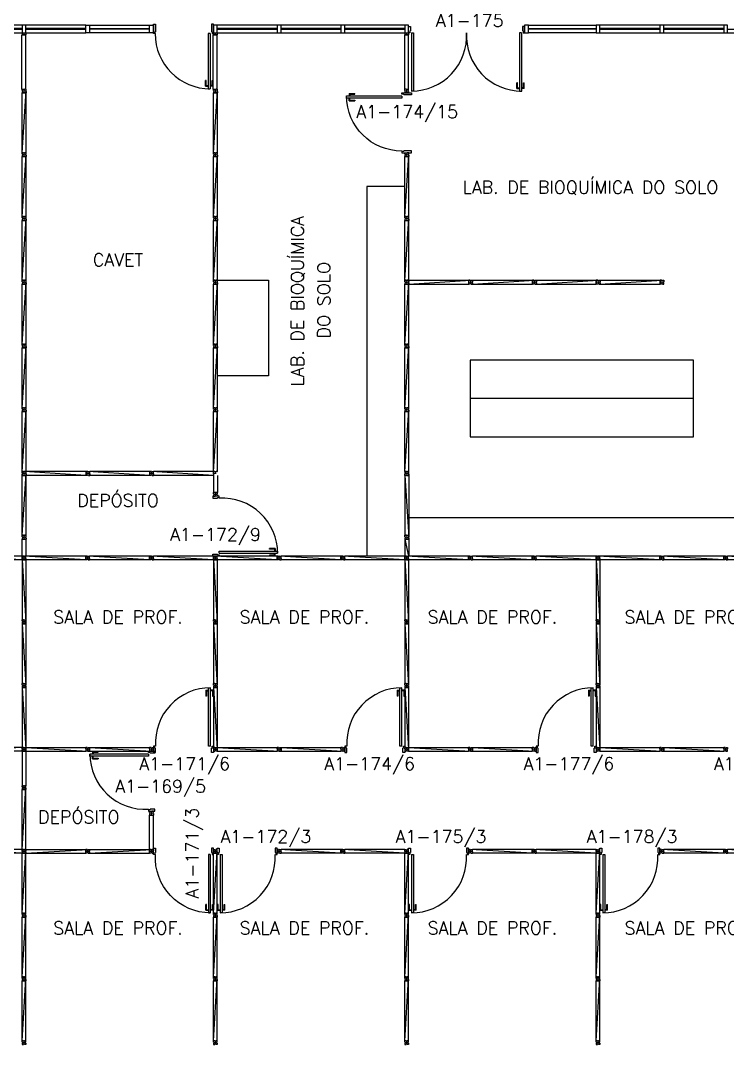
# Model space of a CAD drawing. Header units: millimetres. Extents: x 2641 to 2879, y 1208 to 1302.
# Drawn here: x 2821.98 to 2833.06, y 1220.89 to 1236.96 of the extents above; entities that cross this region are included whole.
import ezdxf
from ezdxf.enums import TextEntityAlignment as Align

# ---------------------------------------------------------------- set-up
doc = ezdxf.new("R2010")
doc.units = ezdxf.units.MM
for name, color, linetype in [('BANC', 2, 'Continuous'), ('DIV', 2, 'Continuous'), ('TEXTO', 2, 'Continuous'), ('TEXTO-ENDEREÇO', 2, 'Continuous')]:
    doc.layers.add(name, color=color, linetype=linetype)
doc.styles.add('UNB-100', font='simplex.shx', dxfattribs={"height": 0.2})
doc.styles.add('UNB-100-1', font='simplex.shx', dxfattribs={"height": 0.2})

# ---------------------------------------------------------------- blocks, each defined once
blk = doc.blocks.new('PDV2D-SLS')
at = {"layer": 'DIV'}
for p, q in [((0.03, 0.05), (0.06, 0.05)), ((0.03, 0.035), (0.03, 0.05)), ((0.03, -0.035), (0.03, 0.035)), ((0.06, 0.05), (0.06, -0.02)), ((0.941, 0.05), (0.941, -0.02)), ((0.971, 0.05), (0.941, 0.05)), ((0.971, 0.035), (0.971, 0.05)), ((0.971, -0.035), (0.971, 0.035)), ((0.03, -0.05), (0.03, -0.035)), ((0.05, -0.05), (0.03, -0.05)), ((0.05, -0.02), (0.06, -0.02)), ((0.05, -0.02), (0.05, -0.05)), ((0.079, -0.05), (0.109, -0.05)), ((0.079, -0.05), (0.079, -0.965)), ((0.109, -0.05), (0.109, -0.965)), ((0.951, -0.02), (0.941, -0.02)), ((0.951, -0.02), (0.951, -0.05)), ((0.951, -0.05), (0.971, -0.05)), ((0.971, -0.05), (0.971, -0.035)), ((0.036, -0.925), (0.036, -0.835)), ((0.046, -0.835), (0.036, -0.835)), ((0.036, -0.925), (0.076, -0.925)), ((0.046, -0.915), (0.046, -0.835)), ((0.046, -0.915), (0.076, -0.915)), ((0.141, -0.915), (0.111, -0.915)), ((0.151, -0.925), (0.111, -0.925)), ((0.141, -0.915), (0.141, -0.835)), ((0.141, -0.835), (0.151, -0.835)), ((0.151, -0.925), (0.151, -0.835)), ((0.109, -0.965), (0.079, -0.965))]:
    blk.add_line(p, q, dxfattribs=at)
blk.add_arc((0.076, -0.1), 0.865, 270, 3.3214, dxfattribs=at)
blk = doc.blocks.new('DIVMT-SLS')
for p, q in [((-0.03, 0.03), (-0.03, 0.006)), ((-0.008, 0.03), (-0.03, 0.03)), ((-0.0185, 0.006), (-0.03, 0.006)), ((-0.0185, -0.006), (-0.0185, 0.006)), ((-0.008, 0.03), (-0.008, 0.02)), ((-0.008, 0.02), (0.008, 0.02)), ((-0.0051, 0), (0.0051, 0)), ((0.0051, 0), (-0.0051, 0)), ((-0.0051, 0), (0.0051, 0)), ((0.97, -0.03), (0, 0.03)), ((0, -0.0051), (0, 0.0051)), ((0, 0.0051), (0, -0.0051)), ((0.008, 0.03), (0.008, 0.02)), ((0.008, 0.03), (0.03, 0.03)), ((0.0205, 0.006), (0.03, 0.006)), ((0.0205, -0.006), (0.0205, 0.006)), ((0.0205, 0.006), (0.0205, -0.006)), ((0.0205, 0.006), (0.03, 0.006)), ((0.97, 0.03), (0.03, 0.03)), ((0.03, 0.006), (0.03, 0.03)), ((0.03, -0.03), (0.03, 0.03)), ((0.03, -0.005), (0.03, 0.005)), ((0.97, 0.03), (0.97, 0.009)), ((0.97, 0.009), (0.97, 0.027)), ((0.9795, 0.006), (0.97, 0.006)), ((0.97, -0.005), (0.97, 0.005)), ((0.9795, 0.006), (0.9795, -0.006)), ((1.0051, 0), (0.9949, 0)), ((1, 0.0051), (1, -0.0051)), ((-0.0185, -0.006), (-0.03, -0.006)), ((-0.03, -0.03), (-0.03, -0.006)), ((-0.008, -0.03), (-0.03, -0.03)), ((-0.008, -0.03), (-0.008, -0.02)), ((-0.008, -0.02), (0.008, -0.02)), ((0.008, -0.03), (0.008, -0.02)), ((0.008, -0.03), (0.03, -0.03)), ((0.0205, -0.006), (0.03, -0.006)), ((0.0205, -0.006), (0.03, -0.006)), ((0.03, -0.006), (0.03, -0.03)), ((0.97, -0.03), (0.03, -0.03)), ((0.9795, -0.006), (0.97, -0.006)), ((0.97, -0.009), (0.97, -0.027))]:
    blk.add_line(p, q)
blk = doc.blocks.new('A$C40560D69')
at = {"layer": 'DIV'}
for p, q in [((0, 0.038), (0, 0.06)), ((0.024, 0.06), (0, 0.06)), ((0, 0.038), (0.01, 0.038)), ((0, 0.022), (0, 0)), ((0, 0.022), (0.01, 0.022)), ((0, 0), (0.024, 0)), ((0.01, 0.022), (0.01, 0.038)), ((0.024, 0.051), (0.024, 0.06)), ((0.024, 0.051), (0.024, 0.06)), ((0.024, 0.051), (0.036, 0.051)), ((0.036, 0.051), (0.024, 0.051)), ((0.036, 0.012), (0.024, 0.012)), ((0.024, 0.012), (0.024, 0)), ((0.025, 0.03), (0.035, 0.03)), ((0.035, 0.03), (0.025, 0.03)), ((0.03, 0.025), (0.03, 0.035)), ((0.03, 0.035), (0.03, 0.025)), ((0.03, 0.025), (0.03, 0.035)), ((0.036, 0.051), (0.036, 0.06)), ((0.036, 0.051), (0.036, 0.06)), ((0.036, 0.06), (0.06, 0.06)), ((0.036, 0.012), (0.036, 0)), ((0.06, 0), (0.036, 0)), ((0.05, 0.022), (0.05, 0.038)), ((0.06, 0.038), (0.05, 0.038)), ((0.06, 0.022), (0.05, 0.022)), ((0.06, 0.038), (0.06, 0.06)), ((0.06, 0.022), (0.06, 0))]:
    blk.add_line(p, q, dxfattribs=at)
blk = doc.blocks.new('MTINI-SLS')
for p, q in [((-0.005, 0), (0.005, 0)), ((0, 0.001), (0, 0.02)), ((0.008, 0.02), (0, 0.02)), ((0, -0.005), (0, 0.005)), ((0, -0.02), (0, 0.001)), ((0.008, 0.03), (0.03, 0.03)), ((0.008, 0.03), (0.008, 0.02)), ((0.02, 0.006), (0.02, -0.006)), ((0.02, 0.006), (0.03, 0.006)), ((0.02, -0.004), (0.02, 0.004)), ((0.023, 0.006), (0.03, 0.006)), ((0.03, 0.006), (0.03, 0.03)), ((0, -0.02), (0.008, -0.02)), ((0.008, -0.03), (0.008, -0.02)), ((0.008, -0.03), (0.03, -0.03)), ((0.02, -0.006), (0.03, -0.006)), ((0.023, -0.006), (0.03, -0.006)), ((0.03, -0.006), (0.03, -0.03))]:
    blk.add_line(p, q)
blk = doc.blocks.new('A$C2A1C252F')
at = {"layer": 'DIV'}
for p, q in [((0, 0.038), (0, 0.06)), ((0.024, 0.06), (0, 0.06)), ((0, 0.038), (0.01, 0.038)), ((0, 0.022), (0, 0)), ((0, 0.022), (0.01, 0.022)), ((0, 0), (0.024, 0)), ((0.01, 0.022), (0.01, 0.038)), ((0.024, 0.051), (0.024, 0.06)), ((0.024, 0.051), (0.024, 0.06)), ((0.024, 0.051), (0.036, 0.051)), ((0.036, 0.051), (0.024, 0.051)), ((0.036, 0.012), (0.024, 0.012)), ((0.024, 0.012), (0.024, 0)), ((0.025, 0.03), (0.035, 0.03)), ((0.035, 0.03), (0.025, 0.03)), ((0.03, 0.025), (0.03, 0.035)), ((0.03, 0.035), (0.03, 0.025)), ((0.03, 0.025), (0.03, 0.035)), ((0.036, 0.051), (0.036, 0.06)), ((0.036, 0.051), (0.036, 0.06)), ((0.036, 0.06), (0.06, 0.06)), ((0.036, 0.012), (0.036, 0)), ((0.06, 0), (0.036, 0)), ((0.05, 0.022), (0.05, 0.038)), ((0.06, 0.038), (0.05, 0.038)), ((0.06, 0.022), (0.05, 0.022)), ((0.06, 0.038), (0.06, 0.06)), ((0.06, 0.022), (0.06, 0))]:
    blk.add_line(p, q, dxfattribs=at)
blk = doc.blocks.new('PDV1E-SLS')
at = {"layer": 'DIV'}
for p, q in [((-0.94, 0.075), (-0.91, 0.075)), ((-0.94, 0.06), (-0.94, 0.075)), ((-0.94, -0.06), (-0.94, 0.06)), ((-0.91, 0.075), (-0.91, -0.045)), ((0, 0.075), (-0.03, 0.075)), ((-0.03, 0.075), (-0.03, -0.045)), ((0, 0.06), (0, 0.075)), ((0, -0.06), (0, 0.06)), ((0, 0), (0.012, 0)), ((-0.94, -0.075), (-0.94, -0.06)), ((-0.92, -0.075), (-0.94, -0.075)), ((-0.92, -0.045), (-0.92, -0.075)), ((-0.92, -0.045), (-0.91, -0.045)), ((-0.082, -0.075), (-0.082, -0.94)), ((-0.052, -0.075), (-0.082, -0.075)), ((-0.052, -0.075), (-0.052, -0.94)), ((-0.02, -0.045), (-0.03, -0.045)), ((-0.02, -0.045), (-0.02, -0.075)), ((-0.02, -0.075), (0, -0.075)), ((0, -0.075), (0, -0.06)), ((-0.114, -0.81), (-0.124, -0.81)), ((-0.124, -0.9), (-0.124, -0.81)), ((-0.124, -0.9), (-0.084, -0.9)), ((-0.114, -0.89), (-0.114, -0.81)), ((-0.114, -0.89), (-0.084, -0.89)), ((-0.082, -0.94), (-0.052, -0.94)), ((-0.019, -0.89), (-0.049, -0.89)), ((-0.009, -0.9), (-0.049, -0.9)), ((-0.019, -0.81), (-0.009, -0.81)), ((-0.019, -0.89), (-0.019, -0.81)), ((-0.009, -0.9), (-0.009, -0.81))]:
    blk.add_line(p, q, dxfattribs=at)
blk.add_arc((-0.048, -0.075), 0.865, 180, 270, dxfattribs=at)
blk = doc.blocks.new('MTT-SLS')
for p, q in [((-0.008, 0.03), (-0.03, 0.03)), ((-0.03, 0.03), (-0.03, 0.006)), ((-0.0185, 0.006), (-0.03, 0.006)), ((-0.0185, -0.006), (-0.0185, 0.006)), ((-0.008, 0.03), (-0.008, 0.02)), ((-0.008, 0.02), (0.008, 0.02)), ((-0.0051, 0), (0.0051, 0)), ((0, -0.0051), (0, 0.0051)), ((0.008, 0.03), (0.03, 0.03)), ((0.008, 0.03), (0.008, 0.02)), ((0.0205, -0.006), (0.0205, 0.006)), ((0.0205, 0.006), (0.03, 0.006)), ((0.03, 0.006), (0.03, 0.03)), ((-0.03, -0.03), (-0.03, -0.006)), ((-0.0185, -0.006), (-0.03, -0.006)), ((-0.008, -0.03), (-0.03, -0.03)), ((-0.008, -0.02), (0.008, -0.02)), ((-0.008, -0.03), (-0.008, -0.02)), ((0.008, -0.03), (0.008, -0.02)), ((0.008, -0.03), (0.03, -0.03)), ((0.0205, -0.006), (0.03, -0.006)), ((0.03, -0.006), (0.03, -0.03))]:
    blk.add_line(p, q)

msp = doc.modelspace()

# ---------------------------------------------------------------- linework, layer by layer
at = {"layer": 'BANC'}
msp.add_line((2832.529, 1231.029), (2829.029, 1231.029), dxfattribs=at)
for points in [[(2828.006, 1234.352), (2827.406, 1234.352), (2827.406, 1228.556)], [(2825.066, 1232.882), (2825.866, 1232.882), (2825.866, 1231.382), (2825.066, 1231.382)], [(2834.003, 1228.556), (2834.003, 1229.156), (2828.066, 1229.156)]]:
    msp.add_lwpolyline(points, dxfattribs=at)
msp.add_lwpolyline([(2829.029, 1230.429), (2832.529, 1230.429), (2832.529, 1231.629), (2829.029, 1231.629)], close=True, dxfattribs=at)
at = {"layer": 'DIV'}
for p, q in [((2822.003, 1236.885), (2821.063, 1236.885)), ((2822.063, 1236.885), (2822.003, 1236.885)), ((2822.003, 1236.885), (2822.003, 1236.766)), ((2822.063, 1236.885), (2822.003, 1236.885)), ((2822.003, 1236.885), (2822.003, 1236.766)), ((2822.063, 1236.765), (2822.063, 1236.885)), ((2822.063, 1236.765), (2822.063, 1236.885)), ((2823.003, 1236.885), (2822.063, 1236.885)), ((2823.003, 1236.885), (2823.063, 1236.885)), ((2823.003, 1236.765), (2823.003, 1236.885)), ((2823.003, 1236.885), (2823.063, 1236.885)), ((2823.003, 1236.765), (2823.003, 1236.885)), ((2823.063, 1236.885), (2824.002, 1236.885)), ((2823.063, 1236.885), (2823.063, 1236.766)), ((2823.063, 1236.885), (2823.063, 1236.766)), ((2824.003, 1236.885), (2824.063, 1236.885)), ((2824.003, 1236.765), (2824.003, 1236.885)), ((2824.003, 1236.885), (2824.063, 1236.885)), ((2824.003, 1236.765), (2824.003, 1236.885)), ((2824.063, 1236.885), (2824.063, 1236.766)), ((2824.063, 1236.885), (2824.063, 1236.766)), ((2825.063, 1236.886), (2825.003, 1236.886)), ((2825.003, 1236.886), (2825.003, 1236.767)), ((2825.063, 1236.886), (2825.003, 1236.886)), ((2825.003, 1236.886), (2825.003, 1236.767)), ((2825.063, 1236.885), (2825.003, 1236.885)), ((2825.003, 1236.885), (2825.003, 1236.766)), ((2825.063, 1236.885), (2825.003, 1236.885)), ((2825.003, 1236.885), (2825.003, 1236.766)), ((2825.063, 1236.766), (2825.063, 1236.886)), ((2825.063, 1236.766), (2825.063, 1236.886)), ((2825.063, 1236.765), (2825.063, 1236.885)), ((2825.063, 1236.765), (2825.063, 1236.885)), ((2826.003, 1236.885), (2825.063, 1236.885)), ((2826.063, 1236.885), (2826.003, 1236.885)), ((2826.003, 1236.885), (2826.003, 1236.765)), ((2826.063, 1236.885), (2826.003, 1236.885)), ((2826.003, 1236.885), (2826.003, 1236.765)), ((2826.063, 1236.765), (2826.063, 1236.885)), ((2826.063, 1236.765), (2826.063, 1236.885)), ((2827.003, 1236.885), (2826.063, 1236.885)), ((2827.063, 1236.885), (2827.003, 1236.885)), ((2827.003, 1236.885), (2827.003, 1236.766)), ((2827.063, 1236.885), (2827.003, 1236.885)), ((2827.003, 1236.885), (2827.003, 1236.766)), ((2827.063, 1236.765), (2827.063, 1236.885)), ((2827.063, 1236.765), (2827.063, 1236.885)), ((2828.003, 1236.885), (2827.063, 1236.885)), ((2828.063, 1236.885), (2828.003, 1236.885)), ((2828.003, 1236.885), (2828.003, 1236.766)), ((2828.063, 1236.885), (2828.003, 1236.885)), ((2828.003, 1236.885), (2828.003, 1236.766)), ((2828.063, 1236.765), (2828.063, 1236.885)), ((2828.063, 1236.765), (2828.063, 1236.885)), ((2828.063, 1236.865), (2828.093, 1236.865)), ((2828.063, 1236.85), (2828.063, 1236.865)), ((2828.063, 1236.78), (2828.063, 1236.85)), ((2828.093, 1236.865), (2828.093, 1236.795)), ((2829.881, 1236.865), (2829.851, 1236.865)), ((2829.851, 1236.865), (2829.851, 1236.795)), ((2829.941, 1236.884), (2829.881, 1236.884)), ((2829.881, 1236.884), (2829.881, 1236.765)), ((2829.941, 1236.884), (2829.881, 1236.884)), ((2829.881, 1236.884), (2829.881, 1236.765)), ((2829.881, 1236.85), (2829.881, 1236.865)), ((2829.881, 1236.78), (2829.881, 1236.85)), ((2829.941, 1236.884), (2831.002, 1236.885)), ((2829.941, 1236.764), (2829.941, 1236.884)), ((2829.941, 1236.764), (2829.941, 1236.884)), ((2831.063, 1236.885), (2831.003, 1236.885)), ((2831.003, 1236.885), (2831.003, 1236.766)), ((2831.063, 1236.885), (2831.003, 1236.885)), ((2831.003, 1236.885), (2831.003, 1236.766)), ((2831.063, 1236.765), (2831.063, 1236.885)), ((2831.063, 1236.765), (2831.063, 1236.885)), ((2832.003, 1236.885), (2831.063, 1236.885)), ((2832.063, 1236.885), (2832.003, 1236.885)), ((2832.003, 1236.885), (2832.003, 1236.766)), ((2832.063, 1236.885), (2832.003, 1236.885)), ((2832.003, 1236.885), (2832.003, 1236.766)), ((2832.063, 1236.765), (2832.063, 1236.885)), ((2832.063, 1236.765), (2832.063, 1236.885)), ((2833.003, 1236.885), (2832.063, 1236.885)), ((2833.063, 1236.885), (2833.003, 1236.885)), ((2833.003, 1236.885), (2833.003, 1236.766)), ((2833.063, 1236.885), (2833.003, 1236.885)), ((2833.003, 1236.885), (2833.003, 1236.766)), ((2833.063, 1236.765), (2833.063, 1236.885)), ((2833.063, 1236.765), (2833.063, 1236.885)), ((2822.003, 1236.831), (2821.063, 1236.831)), ((2821.063, 1236.819), (2822.003, 1236.819)), ((2821.063, 1236.765), (2822.003, 1236.765)), ((2822.002, 1235.882), (2822.002, 1236.735)), ((2822.002, 1236.735), (2822.062, 1236.735)), ((2822.003, 1236.765), (2822.063, 1236.765)), ((2822.003, 1236.765), (2822.063, 1236.765)), ((2822.003, 1236.765), (2822.063, 1236.765)), ((2822.026, 1236.745), (2822.026, 1236.735)), ((2822.038, 1236.745), (2822.026, 1236.745)), ((2822.027, 1236.735), (2822.037, 1236.735)), ((2822.038, 1236.745), (2822.038, 1236.735)), ((2822.062, 1235.882), (2822.062, 1236.735)), ((2823.003, 1236.831), (2822.063, 1236.831)), ((2822.063, 1236.819), (2823.003, 1236.819)), ((2822.063, 1236.765), (2823.003, 1236.765)), ((2823.063, 1236.765), (2823.003, 1236.765)), ((2823.063, 1236.765), (2823.003, 1236.765)), ((2823.063, 1236.765), (2823.003, 1236.765)), ((2823.063, 1236.831), (2824.002, 1236.831)), ((2824.003, 1236.819), (2823.063, 1236.819)), ((2824.003, 1236.765), (2823.063, 1236.765)), ((2824.063, 1236.765), (2824.003, 1236.765)), ((2824.063, 1236.765), (2824.003, 1236.765)), ((2824.063, 1236.765), (2824.003, 1236.765)), ((2825.002, 1235.882), (2825.002, 1236.735)), ((2825.002, 1236.735), (2825.062, 1236.735)), ((2825.003, 1236.766), (2825.063, 1236.766)), ((2825.003, 1236.766), (2825.063, 1236.766)), ((2825.003, 1236.766), (2825.063, 1236.766)), ((2825.003, 1236.765), (2825.063, 1236.765)), ((2825.003, 1236.765), (2825.063, 1236.765)), ((2825.003, 1236.765), (2825.063, 1236.765)), ((2825.026, 1236.745), (2825.026, 1236.735)), ((2825.038, 1236.745), (2825.026, 1236.745)), ((2825.027, 1236.735), (2825.037, 1236.735)), ((2825.038, 1236.745), (2825.038, 1236.735)), ((2825.062, 1235.882), (2825.062, 1236.735)), ((2826.003, 1236.831), (2825.063, 1236.831)), ((2825.063, 1236.819), (2826.003, 1236.819)), ((2825.063, 1236.765), (2826.003, 1236.765)), ((2826.003, 1236.765), (2826.063, 1236.765)), ((2826.003, 1236.765), (2826.063, 1236.765)), ((2826.003, 1236.765), (2826.063, 1236.765)), ((2827.003, 1236.831), (2826.063, 1236.831)), ((2826.063, 1236.819), (2827.003, 1236.819)), ((2826.063, 1236.765), (2827.003, 1236.765)), ((2827.003, 1236.765), (2827.063, 1236.765)), ((2827.003, 1236.765), (2827.063, 1236.765)), ((2827.003, 1236.765), (2827.063, 1236.765)), ((2828.003, 1236.831), (2827.063, 1236.831)), ((2827.063, 1236.819), (2828.003, 1236.819)), ((2827.063, 1236.765), (2828.003, 1236.765)), ((2828.002, 1235.882), (2828.002, 1236.735)), ((2828.002, 1236.735), (2828.062, 1236.735)), ((2828.003, 1236.765), (2828.063, 1236.765)), ((2828.003, 1236.765), (2828.063, 1236.765)), ((2828.003, 1236.765), (2828.063, 1236.765)), ((2828.026, 1236.745), (2828.026, 1236.735)), ((2828.038, 1236.745), (2828.026, 1236.745)), ((2828.027, 1236.735), (2828.037, 1236.735)), ((2828.038, 1236.745), (2828.038, 1236.735)), ((2828.062, 1235.882), (2828.062, 1236.735)), ((2828.063, 1236.765), (2828.063, 1236.781)), ((2828.083, 1236.765), (2828.063, 1236.765)), ((2828.083, 1236.795), (2828.093, 1236.795)), ((2828.083, 1236.795), (2828.083, 1236.765)), ((2828.111, 1236.765), (2828.141, 1236.765)), ((2828.111, 1236.765), (2828.111, 1235.851)), ((2828.141, 1236.765), (2828.141, 1235.851)), ((2829.802, 1236.765), (2829.802, 1235.851)), ((2829.832, 1236.765), (2829.802, 1236.765)), ((2829.832, 1236.765), (2829.832, 1235.851)), ((2829.861, 1236.795), (2829.851, 1236.795)), ((2829.861, 1236.795), (2829.861, 1236.765)), ((2829.861, 1236.765), (2829.881, 1236.765)), ((2829.881, 1236.765), (2829.881, 1236.781)), ((2829.881, 1236.764), (2829.941, 1236.764)), ((2829.881, 1236.764), (2829.941, 1236.764)), ((2829.881, 1236.764), (2829.941, 1236.764)), ((2829.941, 1236.83), (2831.002, 1236.831)), ((2831.003, 1236.819), (2829.941, 1236.818)), ((2831.003, 1236.765), (2829.941, 1236.764)), ((2831.003, 1236.765), (2831.063, 1236.765)), ((2831.003, 1236.765), (2831.063, 1236.765)), ((2831.003, 1236.765), (2831.063, 1236.765)), ((2832.003, 1236.831), (2831.063, 1236.831)), ((2831.063, 1236.819), (2832.003, 1236.819)), ((2831.063, 1236.765), (2832.003, 1236.765)), ((2832.003, 1236.765), (2832.063, 1236.765)), ((2832.003, 1236.765), (2832.063, 1236.765)), ((2832.003, 1236.765), (2832.063, 1236.765)), ((2833.003, 1236.831), (2832.063, 1236.831)), ((2832.063, 1236.819), (2833.003, 1236.819)), ((2832.063, 1236.765), (2833.003, 1236.765)), ((2833.003, 1236.765), (2833.063, 1236.765)), ((2833.003, 1236.765), (2833.063, 1236.765)), ((2833.003, 1236.765), (2833.063, 1236.765)), ((2833.063, 1236.819), (2833.933, 1236.819)), ((2833.063, 1236.765), (2833.933, 1236.765)), ((2829.76, 1235.891), (2829.76, 1235.981)), ((2829.77, 1235.981), (2829.76, 1235.981)), ((2829.76, 1235.891), (2829.8, 1235.891)), ((2829.77, 1235.901), (2829.77, 1235.981)), ((2829.77, 1235.901), (2829.8, 1235.901)), ((2829.865, 1235.901), (2829.835, 1235.901)), ((2829.875, 1235.891), (2829.835, 1235.891)), ((2829.865, 1235.901), (2829.865, 1235.981)), ((2829.865, 1235.981), (2829.875, 1235.981)), ((2829.875, 1235.891), (2829.875, 1235.981)), ((2828.141, 1235.851), (2828.111, 1235.851)), ((2829.802, 1235.851), (2829.832, 1235.851)), ((2825.006, 1229.822), (2825.006, 1229.554)), ((2825.066, 1229.822), (2825.066, 1229.554)), ((2825.03, 1229.554), (2825.006, 1229.554)), ((2825.006, 1229.532), (2825.006, 1229.554)), ((2825.066, 1229.554), (2825.006, 1229.554)), ((2825.006, 1229.532), (2825.016, 1229.532)), ((2825.006, 1229.516), (2825.016, 1229.516)), ((2825.006, 1229.516), (2825.006, 1229.494)), ((2825.006, 1229.494), (2825.03, 1229.494)), ((2825.016, 1229.516), (2825.016, 1229.532)), ((2825.03, 1229.544), (2825.03, 1229.554)), ((2825.03, 1229.544), (2825.03, 1229.554)), ((2825.042, 1229.544), (2825.03, 1229.544)), ((2825.03, 1229.544), (2825.042, 1229.544)), ((2825.041, 1229.524), (2825.03, 1229.524)), ((2825.03, 1229.524), (2825.041, 1229.524)), ((2825.03, 1229.505), (2825.03, 1229.494)), ((2825.042, 1229.505), (2825.03, 1229.505)), ((2825.041, 1229.554), (2825.031, 1229.554)), ((2825.036, 1229.519), (2825.036, 1229.529)), ((2825.036, 1229.529), (2825.036, 1229.519)), ((2825.036, 1229.519), (2825.036, 1229.529)), ((2825.042, 1229.554), (2825.066, 1229.554)), ((2825.042, 1229.544), (2825.042, 1229.554)), ((2825.042, 1229.544), (2825.042, 1229.554)), ((2825.042, 1229.505), (2825.042, 1229.494)), ((2825.066, 1229.494), (2825.042, 1229.494)), ((2825.066, 1229.532), (2825.056, 1229.532)), ((2825.056, 1229.516), (2825.056, 1229.532)), ((2825.066, 1229.516), (2825.056, 1229.516)), ((2825.066, 1229.532), (2825.066, 1229.554)), ((2825.066, 1229.516), (2825.066, 1229.494)), ((2822.006, 1228.882), (2822.03, 1228.882)), ((2822.006, 1228.86), (2822.006, 1228.882)), ((2822.006, 1228.86), (2822.016, 1228.86)), ((2822.006, 1228.844), (2822.006, 1228.822)), ((2822.006, 1228.844), (2822.016, 1228.844)), ((2822.006, 1228.822), (2822.066, 1228.822)), ((2822.03, 1228.822), (2822.006, 1228.822)), ((2822.006, 1228.556), (2822.006, 1228.822)), ((2822.016, 1228.86), (2822.016, 1228.844)), ((2822.03, 1228.87), (2822.03, 1228.882)), ((2822.03, 1228.87), (2822.042, 1228.87)), ((2822.041, 1228.852), (2822.03, 1228.852)), ((2822.03, 1228.852), (2822.041, 1228.852)), ((2822.03, 1228.831), (2822.03, 1228.822)), ((2822.042, 1228.831), (2822.03, 1228.831)), ((2822.03, 1228.831), (2822.03, 1228.822)), ((2822.03, 1228.831), (2822.042, 1228.831)), ((2822.031, 1228.822), (2822.041, 1228.822)), ((2822.036, 1228.857), (2822.036, 1228.847)), ((2822.036, 1228.847), (2822.036, 1228.857)), ((2822.036, 1228.857), (2822.036, 1228.847)), ((2822.066, 1228.882), (2822.042, 1228.882)), ((2822.042, 1228.87), (2822.042, 1228.882)), ((2822.042, 1228.831), (2822.042, 1228.822)), ((2822.042, 1228.831), (2822.042, 1228.822)), ((2822.042, 1228.822), (2822.066, 1228.822)), ((2822.056, 1228.86), (2822.056, 1228.844)), ((2822.066, 1228.86), (2822.056, 1228.86)), ((2822.066, 1228.844), (2822.056, 1228.844)), ((2822.066, 1228.86), (2822.066, 1228.882)), ((2822.066, 1228.844), (2822.066, 1228.822)), ((2822.066, 1228.556), (2822.066, 1228.822)), ((2828.006, 1228.822), (2828.006, 1228.556)), ((2828.006, 1228.822), (2828.06, 1228.556)), ((2828.027, 1228.822), (2828.009, 1228.822)), ((2828.042, 1228.831), (2828.03, 1228.831)), ((2828.03, 1228.831), (2828.03, 1228.822)), ((2828.031, 1228.822), (2828.041, 1228.822)), ((2828.042, 1228.831), (2828.042, 1228.822)), ((2828.045, 1228.822), (2828.063, 1228.822)), ((2828.066, 1228.822), (2828.045, 1228.822)), ((2828.066, 1228.822), (2828.066, 1228.556)), ((2822.003, 1228.556), (2822.063, 1228.556)), ((2822.027, 1228.556), (2822.003, 1228.556)), ((2822.003, 1228.534), (2822.003, 1228.556)), ((2822.003, 1228.556), (2822.063, 1228.556)), ((2822.003, 1228.534), (2822.013, 1228.534)), ((2822.003, 1228.518), (2822.013, 1228.518)), ((2822.003, 1228.518), (2822.003, 1228.496)), ((2822.003, 1228.496), (2822.063, 1228.496)), ((2822.003, 1228.496), (2822.027, 1228.496)), ((2822.024, 1228.556), (2822.006, 1228.556)), ((2822.024, 1228.496), (2822.006, 1228.496)), ((2822.013, 1228.518), (2822.013, 1228.534)), ((2822.027, 1228.547), (2822.027, 1228.556)), ((2822.027, 1228.547), (2822.027, 1228.556)), ((2822.027, 1228.547), (2822.027, 1228.556)), ((2822.039, 1228.547), (2822.027, 1228.547)), ((2822.027, 1228.547), (2822.039, 1228.547)), ((2822.039, 1228.547), (2822.027, 1228.547)), ((2822.027, 1228.508), (2822.027, 1228.496)), ((2822.027, 1228.508), (2822.039, 1228.508)), ((2822.039, 1228.506), (2822.027, 1228.506)), ((2822.027, 1228.506), (2822.027, 1228.496)), ((2822.028, 1228.556), (2822.038, 1228.556)), ((2822.028, 1228.556), (2822.038, 1228.556)), ((2822.038, 1228.526), (2822.028, 1228.526)), ((2822.038, 1228.526), (2822.028, 1228.526)), ((2822.028, 1228.526), (2822.038, 1228.526)), ((2822.038, 1228.526), (2822.028, 1228.526)), ((2822.028, 1228.496), (2822.038, 1228.496)), ((2822.033, 1228.521), (2822.033, 1228.531)), ((2822.033, 1228.531), (2822.033, 1228.521)), ((2822.033, 1228.521), (2822.033, 1228.531)), ((2822.033, 1228.531), (2822.033, 1228.521)), ((2822.033, 1228.521), (2822.033, 1228.531)), ((2822.039, 1228.547), (2822.039, 1228.556)), ((2822.039, 1228.556), (2822.063, 1228.556)), ((2822.039, 1228.547), (2822.039, 1228.556)), ((2822.039, 1228.547), (2822.039, 1228.556)), ((2822.039, 1228.508), (2822.039, 1228.496)), ((2822.039, 1228.506), (2822.039, 1228.496)), ((2822.063, 1228.496), (2822.039, 1228.496)), ((2822.063, 1228.556), (2822.042, 1228.556)), ((2822.042, 1228.556), (2822.06, 1228.556)), ((2822.042, 1228.496), (2822.06, 1228.496)), ((2822.063, 1228.496), (2822.042, 1228.496)), ((2822.063, 1228.534), (2822.053, 1228.534)), ((2822.053, 1228.518), (2822.053, 1228.534)), ((2822.063, 1228.518), (2822.053, 1228.518)), ((2822.063, 1228.534), (2822.063, 1228.556)), ((2822.063, 1228.518), (2822.063, 1228.496)), ((2825.003, 1228.556), (2825.063, 1228.556)), ((2825.027, 1228.556), (2825.003, 1228.556)), ((2825.003, 1228.534), (2825.003, 1228.556)), ((2825.003, 1228.556), (2825.063, 1228.556)), ((2825.003, 1228.534), (2825.013, 1228.534)), ((2825.003, 1228.518), (2825.013, 1228.518)), ((2825.003, 1228.518), (2825.003, 1228.496)), ((2825.003, 1228.496), (2825.063, 1228.496)), ((2825.003, 1228.496), (2825.027, 1228.496)), ((2825.024, 1228.556), (2825.006, 1228.556)), ((2825.024, 1228.496), (2825.006, 1228.496)), ((2825.013, 1228.518), (2825.013, 1228.534)), ((2825.027, 1228.547), (2825.027, 1228.556)), ((2825.027, 1228.547), (2825.027, 1228.556)), ((2825.027, 1228.547), (2825.027, 1228.556)), ((2825.039, 1228.547), (2825.027, 1228.547)), ((2825.027, 1228.547), (2825.039, 1228.547)), ((2825.039, 1228.547), (2825.027, 1228.547)), ((2825.027, 1228.508), (2825.027, 1228.496)), ((2825.027, 1228.508), (2825.039, 1228.508)), ((2825.039, 1228.506), (2825.027, 1228.506)), ((2825.027, 1228.506), (2825.027, 1228.496)), ((2825.028, 1228.556), (2825.038, 1228.556)), ((2825.028, 1228.556), (2825.038, 1228.556)), ((2825.038, 1228.526), (2825.028, 1228.526)), ((2825.038, 1228.526), (2825.028, 1228.526)), ((2825.028, 1228.526), (2825.038, 1228.526)), ((2825.038, 1228.526), (2825.028, 1228.526)), ((2825.028, 1228.496), (2825.038, 1228.496)), ((2825.033, 1228.521), (2825.033, 1228.531)), ((2825.033, 1228.531), (2825.033, 1228.521)), ((2825.033, 1228.521), (2825.033, 1228.531)), ((2825.033, 1228.531), (2825.033, 1228.521)), ((2825.033, 1228.521), (2825.033, 1228.531)), ((2825.039, 1228.547), (2825.039, 1228.556)), ((2825.039, 1228.556), (2825.063, 1228.556)), ((2825.039, 1228.547), (2825.039, 1228.556)), ((2825.039, 1228.547), (2825.039, 1228.556)), ((2825.039, 1228.508), (2825.039, 1228.496)), ((2825.039, 1228.506), (2825.039, 1228.496)), ((2825.063, 1228.496), (2825.039, 1228.496)), ((2825.063, 1228.556), (2825.042, 1228.556)), ((2825.042, 1228.556), (2825.06, 1228.556)), ((2825.042, 1228.496), (2825.06, 1228.496)), ((2825.063, 1228.496), (2825.042, 1228.496)), ((2825.063, 1228.534), (2825.053, 1228.534)), ((2825.053, 1228.518), (2825.053, 1228.534)), ((2825.063, 1228.518), (2825.053, 1228.518)), ((2825.063, 1228.534), (2825.063, 1228.556)), ((2825.063, 1228.518), (2825.063, 1228.496)), ((2828.003, 1228.556), (2828.063, 1228.556)), ((2828.003, 1228.556), (2828.063, 1228.556)), ((2828.006, 1228.556), (2828.066, 1228.556)), ((2831.003, 1228.556), (2831.063, 1228.556)), ((2831.027, 1228.556), (2831.003, 1228.556)), ((2831.003, 1228.534), (2831.003, 1228.556)), ((2831.003, 1228.556), (2831.063, 1228.556)), ((2831.003, 1228.534), (2831.013, 1228.534)), ((2831.003, 1228.518), (2831.013, 1228.518)), ((2831.003, 1228.518), (2831.003, 1228.496)), ((2831.003, 1228.496), (2831.063, 1228.496)), ((2831.003, 1228.496), (2831.027, 1228.496)), ((2831.024, 1228.556), (2831.006, 1228.556)), ((2831.024, 1228.496), (2831.006, 1228.496)), ((2831.013, 1228.518), (2831.013, 1228.534)), ((2831.027, 1228.547), (2831.027, 1228.556)), ((2831.027, 1228.547), (2831.027, 1228.556)), ((2831.027, 1228.547), (2831.027, 1228.556)), ((2831.039, 1228.547), (2831.027, 1228.547)), ((2831.027, 1228.547), (2831.039, 1228.547)), ((2831.039, 1228.547), (2831.027, 1228.547)), ((2831.027, 1228.508), (2831.027, 1228.496)), ((2831.027, 1228.508), (2831.039, 1228.508)), ((2831.039, 1228.506), (2831.027, 1228.506)), ((2831.027, 1228.506), (2831.027, 1228.496)), ((2831.028, 1228.556), (2831.038, 1228.556)), ((2831.028, 1228.556), (2831.038, 1228.556)), ((2831.038, 1228.526), (2831.028, 1228.526)), ((2831.038, 1228.526), (2831.028, 1228.526)), ((2831.028, 1228.526), (2831.038, 1228.526)), ((2831.038, 1228.526), (2831.028, 1228.526)), ((2831.028, 1228.496), (2831.038, 1228.496)), ((2831.033, 1228.521), (2831.033, 1228.531)), ((2831.033, 1228.531), (2831.033, 1228.521)), ((2831.033, 1228.521), (2831.033, 1228.531)), ((2831.033, 1228.531), (2831.033, 1228.521)), ((2831.033, 1228.521), (2831.033, 1228.531)), ((2831.039, 1228.547), (2831.039, 1228.556)), ((2831.039, 1228.556), (2831.063, 1228.556)), ((2831.039, 1228.547), (2831.039, 1228.556)), ((2831.039, 1228.547), (2831.039, 1228.556)), ((2831.039, 1228.508), (2831.039, 1228.496)), ((2831.039, 1228.506), (2831.039, 1228.496)), ((2831.063, 1228.496), (2831.039, 1228.496)), ((2831.063, 1228.556), (2831.042, 1228.556)), ((2831.042, 1228.556), (2831.06, 1228.556)), ((2831.042, 1228.496), (2831.06, 1228.496)), ((2831.063, 1228.496), (2831.042, 1228.496)), ((2831.063, 1228.534), (2831.053, 1228.534)), ((2831.053, 1228.518), (2831.053, 1228.534)), ((2831.063, 1228.518), (2831.053, 1228.518)), ((2831.063, 1228.534), (2831.063, 1228.556)), ((2831.063, 1228.518), (2831.063, 1228.496)), ((2822.003, 1225.496), (2822.063, 1225.496)), ((2822.003, 1225.496), (2822.003, 1224.955)), ((2822.024, 1225.496), (2822.006, 1225.496)), ((2822.027, 1225.506), (2822.027, 1225.496)), ((2822.039, 1225.506), (2822.027, 1225.506)), ((2822.038, 1225.526), (2822.028, 1225.526)), ((2822.028, 1225.496), (2822.038, 1225.496)), ((2822.033, 1225.531), (2822.033, 1225.521)), ((2822.039, 1225.506), (2822.039, 1225.496)), ((2822.063, 1225.496), (2822.042, 1225.496)), ((2822.042, 1225.496), (2822.06, 1225.496)), ((2822.063, 1225.496), (2822.063, 1224.955)), ((2822.003, 1224.955), (2822.063, 1224.955)), ((2822.003, 1224.933), (2822.003, 1224.955)), ((2822.027, 1224.955), (2822.003, 1224.955)), ((2822.027, 1224.945), (2822.027, 1224.955)), ((2822.027, 1224.945), (2822.027, 1224.955)), ((2822.028, 1224.955), (2822.038, 1224.955)), ((2822.039, 1224.945), (2822.039, 1224.955)), ((2822.039, 1224.945), (2822.039, 1224.955)), ((2822.039, 1224.955), (2822.063, 1224.955)), ((2822.063, 1224.933), (2822.063, 1224.955)), ((2822.003, 1224.933), (2822.013, 1224.933)), ((2822.003, 1224.917), (2822.003, 1224.895)), ((2822.003, 1224.917), (2822.013, 1224.917)), ((2822.003, 1224.895), (2822.027, 1224.895)), ((2822.013, 1224.917), (2822.013, 1224.933)), ((2822.039, 1224.945), (2822.027, 1224.945)), ((2822.027, 1224.945), (2822.039, 1224.945)), ((2822.027, 1224.906), (2822.039, 1224.906)), ((2822.027, 1224.906), (2822.027, 1224.895)), ((2822.038, 1224.925), (2822.028, 1224.925)), ((2822.028, 1224.925), (2822.038, 1224.925)), ((2822.033, 1224.92), (2822.033, 1224.93)), ((2822.033, 1224.93), (2822.033, 1224.92)), ((2822.033, 1224.92), (2822.033, 1224.93)), ((2822.039, 1224.906), (2822.039, 1224.895)), ((2822.063, 1224.895), (2822.039, 1224.895)), ((2822.053, 1224.917), (2822.053, 1224.933)), ((2822.063, 1224.933), (2822.053, 1224.933)), ((2822.063, 1224.917), (2822.053, 1224.917)), ((2822.063, 1224.917), (2822.063, 1224.895)), ((2824.003, 1224.555), (2824.027, 1224.555)), ((2824.003, 1224.533), (2824.003, 1224.555)), ((2824.003, 1224.533), (2824.013, 1224.533)), ((2824.003, 1224.517), (2824.003, 1224.495)), ((2824.003, 1224.517), (2824.013, 1224.517)), ((2824.003, 1224.495), (2824.063, 1224.495)), ((2824.027, 1224.495), (2824.003, 1224.495)), ((2824.003, 1223.955), (2824.003, 1224.495)), ((2824.013, 1224.533), (2824.013, 1224.517)), ((2824.027, 1224.544), (2824.027, 1224.555)), ((2824.027, 1224.544), (2824.039, 1224.544)), ((2824.027, 1224.505), (2824.027, 1224.495)), ((2824.039, 1224.505), (2824.027, 1224.505)), ((2824.027, 1224.505), (2824.027, 1224.495)), ((2824.027, 1224.505), (2824.039, 1224.505)), ((2824.038, 1224.525), (2824.028, 1224.525)), ((2824.028, 1224.525), (2824.038, 1224.525)), ((2824.028, 1224.495), (2824.038, 1224.495)), ((2824.033, 1224.53), (2824.033, 1224.52)), ((2824.033, 1224.52), (2824.033, 1224.53)), ((2824.033, 1224.53), (2824.033, 1224.52)), ((2824.063, 1224.555), (2824.039, 1224.555)), ((2824.039, 1224.544), (2824.039, 1224.555)), ((2824.039, 1224.505), (2824.039, 1224.495)), ((2824.039, 1224.505), (2824.039, 1224.495)), ((2824.039, 1224.495), (2824.063, 1224.495)), ((2824.053, 1224.533), (2824.053, 1224.517)), ((2824.063, 1224.533), (2824.053, 1224.533)), ((2824.063, 1224.517), (2824.053, 1224.517)), ((2824.063, 1224.533), (2824.063, 1224.555)), ((2824.063, 1224.517), (2824.063, 1224.495)), ((2824.063, 1223.955), (2824.063, 1224.495)), ((2824.003, 1223.955), (2824.063, 1223.955)), ((2824.024, 1223.955), (2824.006, 1223.955)), ((2824.027, 1223.945), (2824.027, 1223.955)), ((2824.039, 1223.945), (2824.027, 1223.945)), ((2824.028, 1223.955), (2824.038, 1223.955)), ((2824.038, 1223.925), (2824.028, 1223.925)), ((2824.033, 1223.92), (2824.033, 1223.93)), ((2824.039, 1223.945), (2824.039, 1223.955)), ((2824.063, 1223.955), (2824.042, 1223.955)), ((2824.042, 1223.955), (2824.06, 1223.955))]:
    msp.add_line(p, q, dxfattribs=at)
for centre, start, end in [((2828.108, 1236.715), 270, 3.3214), ((2829.836, 1236.715), 176.6786, 270)]:
    msp.add_arc(centre, 0.865, start, end, dxfattribs=at)

# ---------------------------------------------------------------- block references
for name, p in [('PDV1E-SLS', (2825.003, 1236.826)), ('A$C2A1C252F', (2828.002, 1235.822)), ('DIVMT-SLS', (2822.036, 1229.852)), ('DIVMT-SLS', (2823.036, 1229.852)), ('DIVMT-SLS', (2824.036, 1229.852)), ('MTT-SLS', (2828.036, 1229.852)), ('DIVMT-SLS', (2821.033, 1228.526)), ('DIVMT-SLS', (2822.033, 1228.526)), ('DIVMT-SLS', (2823.033, 1228.526)), ('DIVMT-SLS', (2824.033, 1228.526)), ('DIVMT-SLS', (2825.033, 1228.526)), ('DIVMT-SLS', (2826.033, 1228.526)), ('DIVMT-SLS', (2827.033, 1228.526)), ('DIVMT-SLS', (2828.033, 1228.526)), ('DIVMT-SLS', (2829.033, 1228.526)), ('DIVMT-SLS', (2830.033, 1228.526)), ('DIVMT-SLS', (2831.033, 1228.526)), ('DIVMT-SLS', (2832.033, 1228.526)), ('DIVMT-SLS', (2833.033, 1228.526)), ('DIVMT-SLS', (2821.033, 1223.925)), ('PDV2D-SLS', (2825.031, 1223.925)), ('DIVMT-SLS', (2826.033, 1223.925)), ('DIVMT-SLS', (2827.033, 1223.925)), ('PDV2D-SLS', (2828.031, 1223.925)), ('DIVMT-SLS', (2829.033, 1223.925)), ('DIVMT-SLS', (2830.033, 1223.925)), ('PDV2D-SLS', (2831.031, 1223.925)), ('DIVMT-SLS', (2832.033, 1223.925)), ('DIVMT-SLS', (2833.033, 1223.925)), ('A$C40560D69', (2822.003, 1220.895)), ('A$C40560D69', (2825.003, 1220.895)), ('A$C40560D69', (2828.003, 1220.895)), ('A$C40560D69', (2831.003, 1220.895))]:
    msp.add_blockref(name, p, dxfattribs=at)
for name, p, rotation in [('MTINI-SLS', (2822.033, 1236.765), 270), ('MTINI-SLS', (2825.033, 1236.765), 270), ('MTINI-SLS', (2828.033, 1236.765), 270), ('DIVMT-SLS', (2822.036, 1235.852), 270), ('DIVMT-SLS', (2825.036, 1235.852), 270), ('DIVMT-SLS', (2822.036, 1234.852), 270), ('DIVMT-SLS', (2825.036, 1234.852), 270), ('DIVMT-SLS', (2828.036, 1234.852), 270), ('DIVMT-SLS', (2822.036, 1233.852), 270), ('DIVMT-SLS', (2825.036, 1233.852), 270), ('DIVMT-SLS', (2828.036, 1233.852), 270), ('DIVMT-SLS', (2822.036, 1232.852), 270), ('DIVMT-SLS', (2825.036, 1232.852), 270), ('DIVMT-SLS', (2828.036, 1232.852), 270), ('DIVMT-SLS', (2822.036, 1231.852), 270), ('DIVMT-SLS', (2825.036, 1231.852), 270), ('DIVMT-SLS', (2828.036, 1231.852), 270), ('DIVMT-SLS', (2822.036, 1230.852), 270), ('DIVMT-SLS', (2825.036, 1230.852), 270), ('DIVMT-SLS', (2828.036, 1230.852), 270), ('DIVMT-SLS', (2822.036, 1229.852), 270), ('PDV2D-SLS', (2825.045, 1228.524), 90), ('PDV2D-SLS', (2825.035, 1225.526), 180), ('PDV2D-SLS', (2828.035, 1225.526), 180), ('PDV2D-SLS', (2831.035, 1225.526), 180), ('DIVMT-SLS', (2823.033, 1225.526), 180), ('DIVMT-SLS', (2824.033, 1225.526), 180), ('PDV2D-SLS', (2824.033, 1225.526), 270), ('DIVMT-SLS', (2826.033, 1225.526), 180), ('DIVMT-SLS', (2827.033, 1225.526), 180), ('DIVMT-SLS', (2829.033, 1225.526), 180), ('DIVMT-SLS', (2830.033, 1225.526), 180), ('DIVMT-SLS', (2832.033, 1225.526), 180), ('DIVMT-SLS', (2833.033, 1225.526), 180), ('DIVMT-SLS', (2822.033, 1224.925), 270), ('DIVMT-SLS', (2822.033, 1223.925), 270), ('DIVMT-SLS', (2825.033, 1223.925), 270), ('DIVMT-SLS', (2828.033, 1223.925), 270), ('DIVMT-SLS', (2831.033, 1223.925), 270), ('DIVMT-SLS', (2822.033, 1222.925), 270), ('DIVMT-SLS', (2825.033, 1222.925), 270), ('DIVMT-SLS', (2828.033, 1222.925), 270), ('DIVMT-SLS', (2831.033, 1222.925), 270), ('DIVMT-SLS', (2822.033, 1221.925), 270), ('DIVMT-SLS', (2825.033, 1221.925), 270), ('DIVMT-SLS', (2828.033, 1221.925), 270), ('DIVMT-SLS', (2831.033, 1221.925), 270)]:
    msp.add_blockref(name, p, dxfattribs=dict(at, rotation=rotation))
at = {"layer": 'DIV', "xscale": -1}
for name, p, rotation in [('PDV1E-SLS', (2828.032, 1235.822), 270), ('DIVMT-SLS', (2828.036, 1228.852), 270), ('DIVMT-SLS', (2822.033, 1227.526), 270), ('DIVMT-SLS', (2825.033, 1227.526), 270), ('DIVMT-SLS', (2828.033, 1227.526), 270), ('DIVMT-SLS', (2831.033, 1227.526), 270), ('DIVMT-SLS', (2822.033, 1226.526), 270), ('DIVMT-SLS', (2825.033, 1226.526), 270), ('DIVMT-SLS', (2828.033, 1226.526), 270), ('DIVMT-SLS', (2831.033, 1226.526), 270), ('DIVMT-SLS', (2822.033, 1225.526), 270), ('DIVMT-SLS', (2825.033, 1225.526), 270), ('DIVMT-SLS', (2828.033, 1225.526), 270), ('DIVMT-SLS', (2831.033, 1225.526), 270), ('DIVMT-SLS', (2821.033, 1225.526), 180)]:
    msp.add_blockref(name, p, dxfattribs=dict(at, rotation=rotation))
for name, p in [('DIVMT-SLS', (2829.036, 1232.852)), ('DIVMT-SLS', (2830.036, 1232.852)), ('DIVMT-SLS', (2831.036, 1232.852)), ('DIVMT-SLS', (2832.036, 1232.852)), ('DIVMT-SLS', (2823.033, 1223.925)), ('DIVMT-SLS', (2824.033, 1223.925)), ('PDV2D-SLS', (2825.034, 1223.925))]:
    msp.add_blockref(name, p, dxfattribs=at)

# ---------------------------------------------------------------- texts
at = {"layer": 'TEXTO', "style": 'UNB-100'}
for s, p in [('LAB. DE BIOQUÍMICA DO SOLO', (2830.914, 1234.242)), ('CAVET', (2823.508, 1233.103)), ('DEPÓSITO', (2823.508, 1229.328)), ('SALA DE PROF.', (2823.508, 1227.501)), ('SALA DE PROF.', (2826.431, 1227.501)), ('SALA DE PROF.', (2829.378, 1227.501)), ('SALA DE PROF.', (2832.465, 1227.501)), ('DEPÓSITO', (2822.893, 1224.364)), ('SALA DE PROF.', (2823.508, 1222.623)), ('SALA DE PROF.', (2826.431, 1222.623)), ('SALA DE PROF.', (2829.378, 1222.623)), ('SALA DE PROF.', (2832.465, 1222.623))]:
    msp.add_text(s, height=0.2, dxfattribs=at).set_placement(p, align=Align.CENTER)
for s, p in [('LAB. DE BIOQUÍMICA', (2826.42, 1232.557)), ('DO SOLO', (2826.835, 1232.571))]:
    msp.add_text(s, height=0.2, rotation=90, dxfattribs=at).set_placement(p, align=Align.CENTER)
at = {"layer": 'TEXTO-ENDEREÇO', "style": 'UNB-100-1'}
for s, p in [('A1-175', (2828.489, 1236.858)), ('A1-174/15', (2827.244, 1235.428)), ('A1-172/9', (2824.324, 1228.795)), ('A1-171/6', (2823.841, 1225.199)), ('A1-174/6', (2826.741, 1225.199)), ('A1-177/6', (2829.865, 1225.199)), ('A1-180/6', (2832.848, 1225.199)), ('A1-169/5', (2823.464, 1224.846)), ('A1-172/3', (2825.114, 1224.057)), ('A1-175/3', (2827.861, 1224.057)), ('A1-178/3', (2830.856, 1224.057))]:
    msp.add_text(s, height=0.2, dxfattribs=at).set_placement(p)
msp.add_text('A1-171/3', height=0.2, rotation=90, dxfattribs=at).set_placement((2824.769, 1223.186))

doc.saveas('drawing.dxf')
